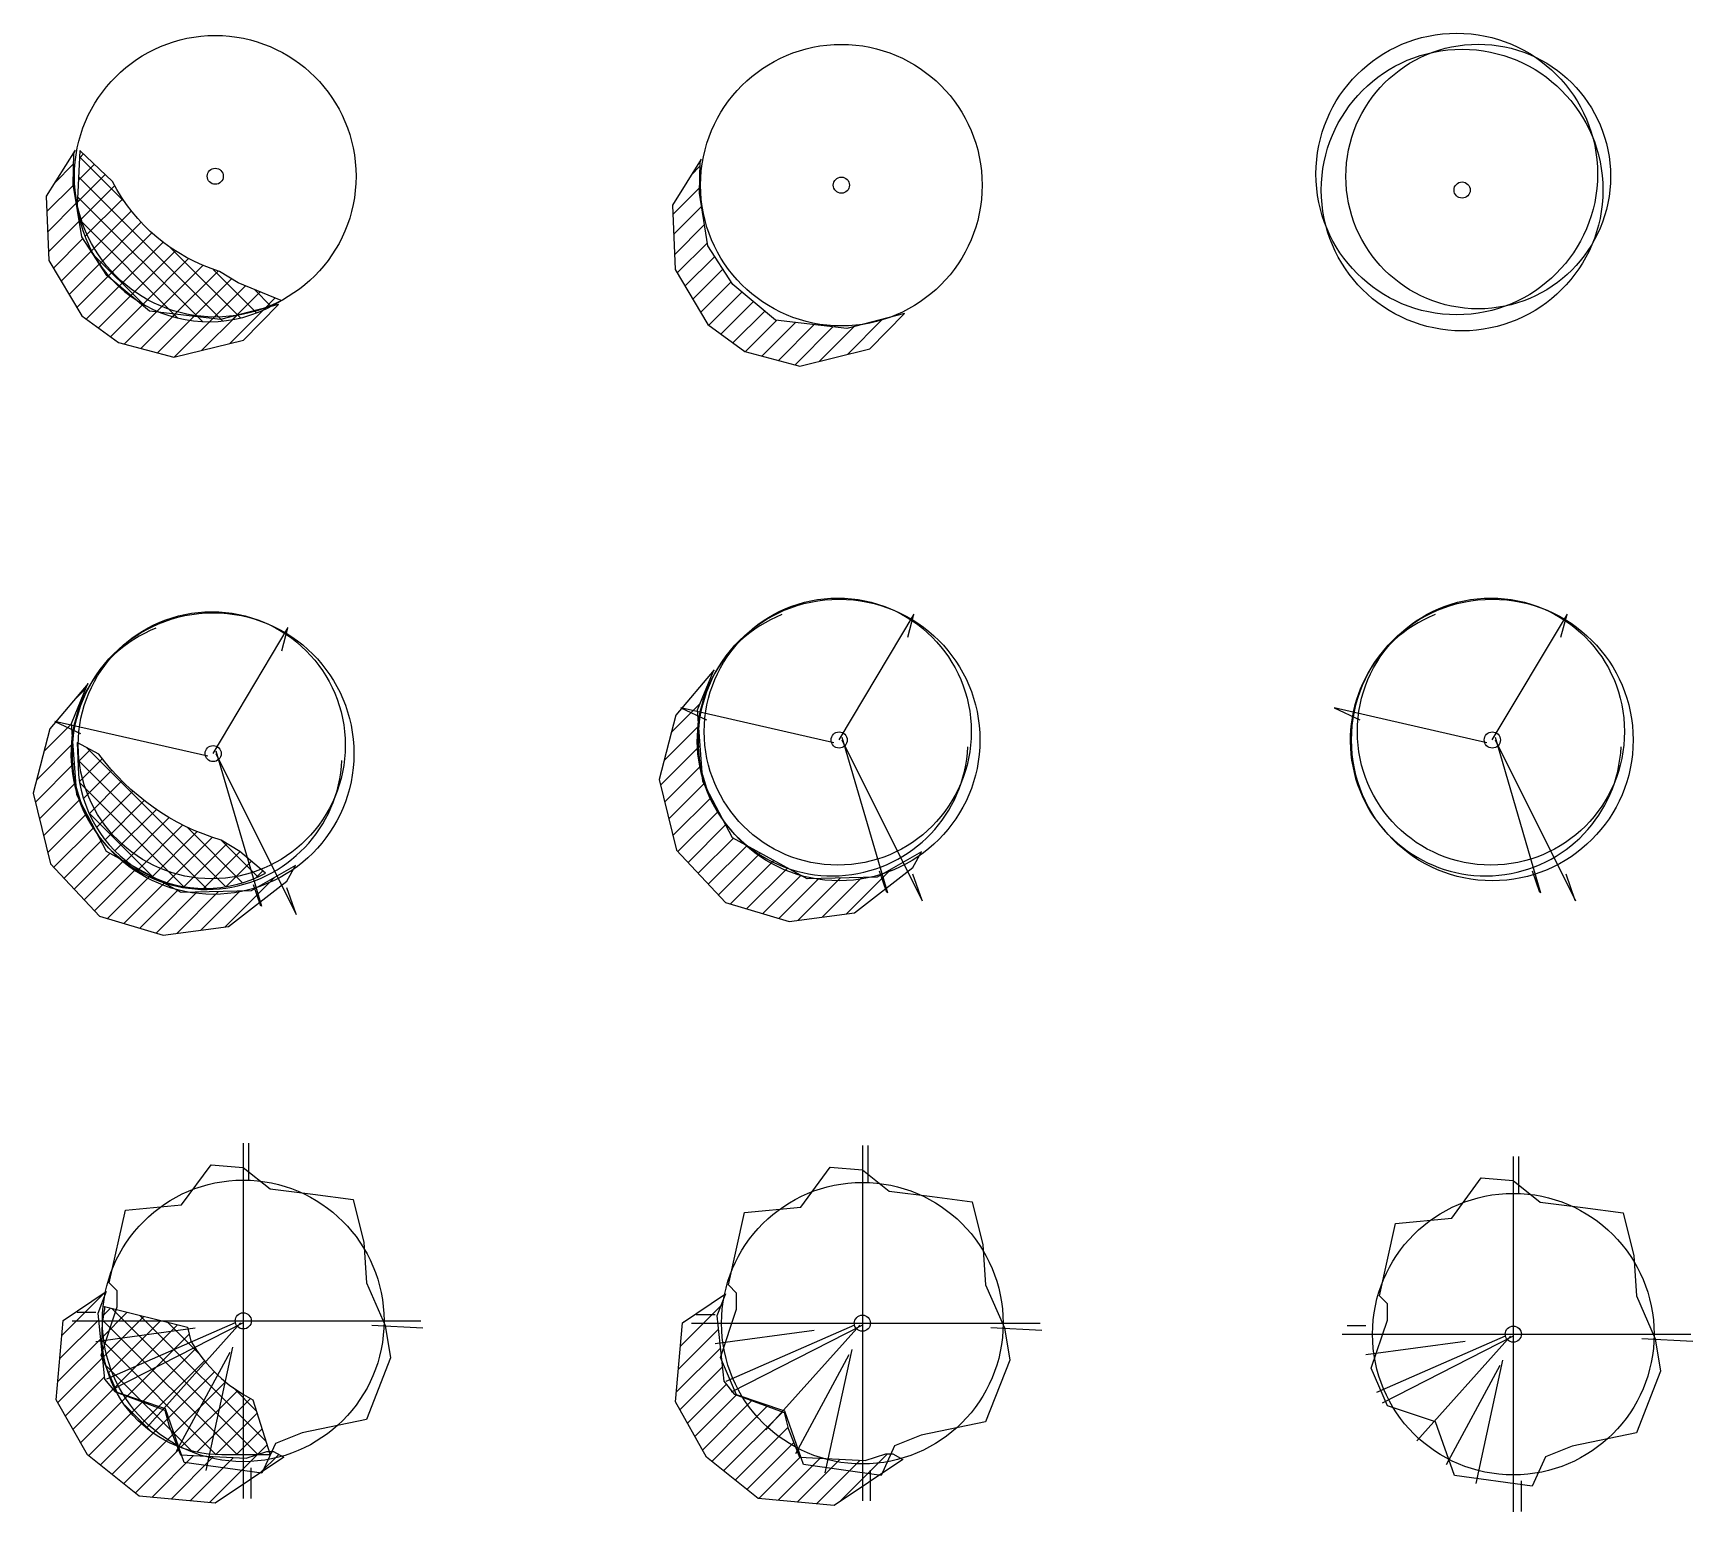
# Model space of a CAD drawing. Extents: x -13.6 to 7.2, y -12.8 to 13.
# Drawn here: x -13.6 to -7.7, y 7.67 to 12.93 of the extents above; entities that cross this region are included whole.
import ezdxf

# ---------------------------------------------------------------- set-up
doc = ezdxf.new("R2010")
doc.units = 0
doc.header["$MEASUREMENT"] = 0
for name, color, linetype in [('C-LAND-L703', 3, 'CONTINUOUS'), ('C-LAND-L704', 3, 'CONTINUOUS'), ('C-LAND-L705', 3, 'CONTINUOUS'), ('C-LAND-L718', 3, 'CONTINUOUS'), ('C-LAND-L719', 3, 'CONTINUOUS'), ('C-LAND-L720', 3, 'CONTINUOUS'), ('C-LAND-L723', 3, 'CONTINUOUS'), ('C-LAND-L724', 3, 'CONTINUOUS'), ('C-LAND-L725', 3, 'CONTINUOUS'), ('C-LAND-PL-CANOPY', 3, 'CONTINUOUS'), ('C-LAND-PL-CIRC', 8, 'CONTINUOUS'), ('C-LAND-PL-FILL', 1, 'CONTINUOUS'), ('C-LAND-PL-SHADE', 1, 'CONTINUOUS'), ('C-LAND-PL-TEXTURE', 8, 'CONTINUOUS')]:
    doc.layers.add(name, color=color, linetype=linetype)
pattern_1 = [(45, (0.3275071950415684, 0.2527216114865773), (-0.03729466145498667, 0.03729466145498668), [])]

# ---------------------------------------------------------------- blocks, each defined once
blk = doc.blocks.new('C-LAND-L705')
at = {"layer": 'C-LAND-PL-SHADE', "linetype": 'Continuous'}
h = blk.add_hatch(dxfattribs=at)
h.set_pattern_fill('ANSI31', color=256, scale=0.4219409282700421, style=0)
h.set_pattern_definition([(44.99999999999999, (0.4731758406045866, 0.4428432424165178), (-0.03729466145498667, 0.03729466145498668), [])])
h.paths.add_polyline_path([(-0.4979875938878944, 0.09295106254837805), (-0.6008910189172987, -0.07062677104533983), (-0.5915361540630274, -0.2996357218367303), (-0.4746004464821929, -0.4959291221479637), (-0.343632456343788, -0.5917389949500994), (-0.1471804711453907, -0.6431491642642445), (0.1007232265677087, -0.5823916855331054), (0.2246750754273284, -0.4562030733669351), (0.01886822536851982, -0.5099500862719197), (-0.2337128900417386, -0.4795713469078852), (-0.3857293040042188, -0.3533827347417149), (-0.4746004464821929, -0.2155099858050696), (-0.5050037351666796, -0.02856389490776019), (-0.5026650115850534, 0.081266925777903)])
at = {"layer": 'C-LAND-PL-TEXTURE', "linetype": 'Continuous'}
h = blk.add_hatch(dxfattribs=at)
h.set_pattern_fill('ANSI37', color=256, scale=0.4219409282700421, style=0)
h.set_pattern_definition([(44.99999999999999, (0.4731758406045866, 0.4428432424165178), (-0.03729466145498667, 0.03729466145498668), []), (135, (0.4731758406045866, 0.4428432424165178), (-0.03729466145498668, -0.03729466145498667), [])])
edge = h.paths.add_edge_path()
edge.add_line((-0.4812574867657208, 0.09152253459191503), (-0.4909714526091092, -0.1056791651163364))
edge.add_arc((-0.0222427299005547, -0.04461029750886011), 0.4726901967281028, 187.423035084876, 302.8690543645359)
edge.add_line((0.2342961140540389, -0.4416289918108957), (0.0820135263191194, -0.3790878193987875))
edge.add_line((0.08201352631911941, -0.3790878193987875), (0.01561389432287724, -0.3388877830591901))
edge.add_arc((0.2054883746571243, 0.2729646243209981), 0.6406369382880854, 207.0366932182039, 252.7594587923516, ccw=False)
edge.add_line((-0.3651369389594544, -0.01824395755651693), (-0.4812574867657208, 0.09152253459191503))
at = {"layer": 'C-LAND-L705'}
blk.add_circle((0, 0), 0.500661852992359, dxfattribs=at)
at = {"layer": 'C-LAND-PL-FILL'}
blk.add_circle((0, 0), 0.02869430405966568, dxfattribs=at)
at = {"layer": 'C-LAND-PL-SHADE'}
blk.add_lwpolyline([(-0.4979875938878944, 0.09295106254837805), (-0.6008910189172987, -0.07062677104533983), (-0.5915361540630274, -0.2996357218367303), (-0.4746004464821929, -0.4959291221479637), (-0.343632456343788, -0.5917389949500994), (-0.1471804711453907, -0.6431491642642445), (0.1007232265677087, -0.5823916855331054), (0.2246750754273284, -0.4562030733669351), (0.01886822536851982, -0.5099500862719197), (-0.2337128900417386, -0.4795713469078852), (-0.3857293040042188, -0.3533827347417149), (-0.4746004464821929, -0.2155099858050696), (-0.5050037351666796, -0.02856389490776019), (-0.5026650115850534, 0.081266925777903)], close=True, dxfattribs=at)
at = {"layer": 'C-LAND-PL-TEXTURE'}
blk.add_lwpolyline([(-0.4812574867657208, 0.09152253459191503), (-0.4909714526091092, -0.1056791651163364, 0.5511533722788445), (0.2342961140540389, -0.4416289918108957), (0.08201352631911941, -0.3790878193987875), (0.01561389432287724, -0.3388877830591901, -0.2021928739817229), (-0.3651369389594544, -0.01824395755651693), (-0.4812574867657208, 0.09152253459191503)], format="xyb", close=True, dxfattribs=at)
blk = doc.blocks.new('C-LAND-L704')
at = {"layer": 'C-LAND-PL-SHADE', "linetype": 'Continuous'}
h = blk.add_hatch(dxfattribs=at)
h.set_pattern_fill('ANSI31', color=256, scale=0.4219409282700421, style=0)
h.set_pattern_definition([(45, (0.4730758097497765, 0.4449877489523599), (-0.03729466145498667, 0.03729466145498668), [])])
h.paths.add_polyline_path([(-0.4980876247427045, 0.09509556908422014), (-0.6009910497721087, -0.06848226450949775), (-0.5916361849178374, -0.2974912153008882), (-0.4747004773370029, -0.4937846156121216), (-0.343732487198598, -0.5895944884142573), (-0.1472805020002008, -0.6410046577284024), (0.1006231957128987, -0.5802471789972633), (0.2245750445725184, -0.454058566831093), (0.0187681945137098, -0.5078055797360777), (-0.2338129208965486, -0.4774268403720431), (-0.3858293348590289, -0.3512382282058729), (-0.4747004773370029, -0.2133654792692275), (-0.5051037660214897, -0.02641938837191811), (-0.5027650424398634, 0.08341143231374508)])
at = {"layer": 'C-LAND-L704'}
blk.add_circle((-0.0001000308548100293, 0.002144506535842083), 0.500661852992359, dxfattribs=at)
at = {"layer": 'C-LAND-PL-FILL'}
blk.add_circle((-0.0001000308548100293, 0.002144506535842083), 0.02869430405966568, dxfattribs=at)
at = {"layer": 'C-LAND-PL-SHADE'}
blk.add_lwpolyline([(-0.4980876247427045, 0.09509556908422014), (-0.6009910497721087, -0.06848226450949775), (-0.5916361849178374, -0.2974912153008882), (-0.4747004773370029, -0.4937846156121216), (-0.343732487198598, -0.5895944884142573), (-0.1472805020002008, -0.6410046577284024), (0.1006231957128987, -0.5802471789972633), (0.2245750445725184, -0.454058566831093), (0.0187681945137098, -0.5078055797360777), (-0.2338129208965486, -0.4774268403720431), (-0.3858293348590289, -0.3512382282058729), (-0.4747004773370029, -0.2133654792692275), (-0.5051037660214897, -0.02641938837191811), (-0.5027650424398634, 0.08341143231374508)], close=True, dxfattribs=at)
blk = doc.blocks.new('C-LAND-L703')
at = {"layer": 'C-LAND-L703'}
blk.add_circle((-0.01261523839531816, -0.01830786243168282), 0.02869430405966568, dxfattribs=at)
at = {"layer": 'C-LAND-PL-CIRC'}
blk.add_circle((-0.01261523839531816, -0.01830786243168282), 0.500661852992359, dxfattribs=at)
at = {"layer": 'C-LAND-PL-FILL'}
for centre, radius in [((-0.03168550510298881, 0.03885667802163503), 0.500661852992359), ((0.04459549507487306, 0.02990118643931566), 0.4706077289533094)]:
    blk.add_circle(centre, radius, dxfattribs=at)
blk = doc.blocks.new('C-LAND-L720')
at = {"layer": 'C-LAND-PL-SHADE'}
h = blk.add_hatch(dxfattribs=at)
h.set_pattern_fill('ANSI31', color=256, scale=0.4219409282700421, style=0)
h.set_pattern_definition(pattern_1)
h.paths.add_polyline_path([(-0.447020130962887, 0.2501866344243012), (-0.5833559187550588, 0.08917587231995708), (-0.6422281954530824, -0.1399548323076529), (-0.580257386586359, -0.3907600451691959), (-0.4067391300203571, -0.5765417088270761), (-0.1805456610937313, -0.644661651350342), (0.05184487217029332, -0.6136980366570514), (0.2594470653352863, -0.4526872745557773), (0.2904324697717175, -0.3969527828077445), (0.1324069154270013, -0.4867472335680133), (-0.1154763200583098, -0.4929399712034918), (-0.3819507899213264, -0.3474110041994661), (-0.487301173277066, -0.1461475454474075), (-0.5058924076609106, 0.1077540362349447), (-0.4501186631315868, 0.2439938967857526)])
at = {"layer": 'C-LAND-PL-TEXTURE', "linetype": 'Continuous'}
h = blk.add_hatch(dxfattribs=at)
h.set_pattern_fill('ANSI37', color=256, scale=0.4219409282700421, style=0)
h.set_pattern_definition([(45, (-2.253446859393302, 1.690188882927784), (-0.03729466145498667, 0.03729466145498668), []), (135, (-2.253446859393302, 1.690188882927784), (-0.03729466145498668, -0.03729466145498667), [])])
edge = h.paths.add_edge_path()
edge.add_line((-0.4855607731986442, 0.04053353115810396), (-0.4808833555014846, -0.07397096047494983))
edge.add_arc((-0.03070925914133654, -0.02549375571369569), 0.4527767180577425, 186.1462378280102, 298.2087210322571)
edge.add_line((0.183311460020251, -0.4244948687255485), (0.09210162342674355, -0.3473796147574009))
edge.add_line((0.09210162342674355, -0.3473796147574009), (0.02570199143050189, -0.3071795784178035))
edge.add_arc((0.2722211746434395, 0.5039971263991325), 0.8478085598350824, 216.6035287973676, 253.0958062086998, ccw=False)
edge.add_line((-0.4083832191627081, -0.001529344976405667), (-0.4855607731986442, 0.04053353115810396))
at = {"layer": 'C-LAND-L720'}
blk.add_circle((-0.002280205847275063, 0.001055780186954958), 0.02869430405966568, dxfattribs=at)
blk.add_arc((-0.02576065179858666, -0.0001174360553409248), 0.4820682404371455, 111.9302975076454, 357.2792938089138, dxfattribs=at)
at = {"layer": 'C-LAND-PL-CANOPY'}
for p, q in [((0.2623138837781553, 0.4475418276146504), (0.2406042220988525, 0.365106583507287)), ((-0.5648236358560368, 0.1156315255799269), (-0.4736431258048306, 0.07224455614222305)), ((0.1667914337221674, -0.5416810145556316), (0.1407398703765468, -0.4657538343790868)), ((0.2927073871285577, -0.569882552314391), (0.2601429329480673, -0.4766005712930571))]:
    blk.add_line(p, q, dxfattribs=at)
at = {"layer": 'C-LAND-PL-CIRC'}
blk.add_circle((-0.002280205847275063, 0.001055780186954958), 0.500661852992359, dxfattribs=at)
at = {"layer": 'C-LAND-PL-FILL'}
for p, q in [((-0.002280205847275063, 0.001055777098510513), (0.2647032371261906, 0.4488447513226846)), ((-0.02135045017446835, -0.008471646312934178), (-0.5648524359014484, 0.1153848826727915)), ((0.007254916319391569, 0.01058320050688513), (0.1693520154840833, -0.5420074435509078)), ((0.007254916319391569, 0.001055777098510513), (0.2933086036200505, -0.5705897261113894))]:
    blk.add_line(p, q, dxfattribs=at)
blk.add_circle((-0.007071010456541238, 0.03075510986369945), 0.474807596333472, dxfattribs=at)
at = {"layer": 'C-LAND-PL-SHADE'}
blk.add_lwpolyline([(-0.447020130962887, 0.2501866344243012), (-0.5833559187550588, 0.08917587231995708), (-0.6422281954530824, -0.1399548323076529), (-0.580257386586359, -0.3907600451691959), (-0.4067391300203571, -0.5765417088270761), (-0.1805456610937313, -0.644661651350342), (0.05184487217029332, -0.6136980366570514), (0.2594470653352863, -0.4526872745557773), (0.2904324697717175, -0.3969527828077445), (0.1324069154270013, -0.4867472335680133), (-0.1154763200583098, -0.4929399712034918), (-0.3819507899213264, -0.3474110041994661), (-0.487301173277066, -0.1461475454474075), (-0.5058924076609106, 0.1077540362349447), (-0.4501186631315868, 0.2439938967857526)], close=True, dxfattribs=at)
at = {"layer": 'C-LAND-PL-TEXTURE'}
blk.add_lwpolyline([(-0.4855607731986442, 0.04053353115810396), (-0.4808833555014846, -0.07397096047494983, 0.5320591945983333), (0.183311460020251, -0.4244948687255485), (0.09210162342674355, -0.3473796147574009), (0.02570199143050189, -0.3071795784178035, -0.160587041529267), (-0.4083832191627081, -0.001529344976405667), (-0.4855607731986442, 0.04053353115810396)], format="xyb", close=True, dxfattribs=at)
blk = doc.blocks.new('C-LAND-L719')
at = {"layer": 'C-LAND-PL-SHADE'}
h = blk.add_hatch(dxfattribs=at)
h.set_pattern_fill('ANSI31', color=256, scale=0.4219409282700421, style=0)
h.set_pattern_definition(pattern_1)
h.paths.add_polyline_path([(-0.447020130962887, 0.2501866344243012), (-0.5833559187550588, 0.08917587231995708), (-0.6422281954530824, -0.1399548323076529), (-0.580257386586359, -0.3907600451691959), (-0.4067391300203571, -0.5765417088270761), (-0.1805456610937313, -0.644661651350342), (0.05184487217029332, -0.6136980366570514), (0.2594470653352863, -0.4526872745557773), (0.2904324697717175, -0.3969527828077445), (0.1324069154270013, -0.4867472335680133), (-0.1154763200583098, -0.4929399712034918), (-0.3819507899213264, -0.3474110041994661), (-0.487301173277066, -0.1461475454474075), (-0.5058924076609106, 0.1077540362349447), (-0.4501186631315868, 0.2439938967857526)])
at = {"layer": 'C-LAND-L719'}
blk.add_circle((-0.002280205847275063, 0.001055780186954958), 0.02869430405966568, dxfattribs=at)
blk.add_arc((-0.02576065179858666, -0.0001174360553409248), 0.4820682404371455, 111.9302975076454, 357.2792938089138, dxfattribs=at)
at = {"layer": 'C-LAND-PL-CANOPY'}
for p, q in [((0.2623138837781553, 0.4475418276146504), (0.2406042220988525, 0.365106583507287)), ((-0.5648236358560368, 0.1156315255799269), (-0.4736431258048306, 0.07224455614222305)), ((0.1667914337221674, -0.5416810145556316), (0.1407398703765468, -0.4657538343790868)), ((0.2927073871285577, -0.569882552314391), (0.2601429329480673, -0.4766005712930571))]:
    blk.add_line(p, q, dxfattribs=at)
at = {"layer": 'C-LAND-PL-CIRC'}
blk.add_circle((-0.002280205847275063, 0.001055780186954958), 0.500661852992359, dxfattribs=at)
at = {"layer": 'C-LAND-PL-FILL'}
for p, q in [((-0.002280205847275063, 0.001055777098510513), (0.2647032371261906, 0.4488447513226846)), ((-0.02135045017446835, -0.008471646312934178), (-0.5648524359014484, 0.1153848826727915)), ((0.007254916319391569, 0.01058320050688513), (0.1693520154840833, -0.5420074435509078)), ((0.007254916319391569, 0.001055777098510513), (0.2933086036200505, -0.5705897261113894))]:
    blk.add_line(p, q, dxfattribs=at)
blk.add_circle((-0.007071010456541238, 0.03075510986369945), 0.474807596333472, dxfattribs=at)
at = {"layer": 'C-LAND-PL-SHADE'}
blk.add_lwpolyline([(-0.447020130962887, 0.2501866344243012), (-0.5833559187550588, 0.08917587231995708), (-0.6422281954530824, -0.1399548323076529), (-0.580257386586359, -0.3907600451691959), (-0.4067391300203571, -0.5765417088270761), (-0.1805456610937313, -0.644661651350342), (0.05184487217029332, -0.6136980366570514), (0.2594470653352863, -0.4526872745557773), (0.2904324697717175, -0.3969527828077445), (0.1324069154270013, -0.4867472335680133), (-0.1154763200583098, -0.4929399712034918), (-0.3819507899213264, -0.3474110041994661), (-0.487301173277066, -0.1461475454474075), (-0.5058924076609106, 0.1077540362349447), (-0.4501186631315868, 0.2439938967857526)], close=True, dxfattribs=at)
blk = doc.blocks.new('C-LAND-L718')
at = {"layer": 'C-LAND-L718'}
blk.add_circle((-0.002280205847275063, 0.001055780186954958), 0.02869430405966568, dxfattribs=at)
blk.add_arc((-0.02576065179858666, -0.0001174360553409248), 0.4820682404371455, 111.9302975076454, 357.2792938089138, dxfattribs=at)
at = {"layer": 'C-LAND-PL-CANOPY'}
for p, q in [((0.2623138837781553, 0.4475418276146504), (0.2406042220988525, 0.365106583507287)), ((-0.5648236358560368, 0.1156315255799269), (-0.4736431258048306, 0.07224455614222305)), ((0.1667914337221674, -0.5416810145556316), (0.1407398703765468, -0.4657538343790868)), ((0.2927073871285577, -0.569882552314391), (0.2601429329480673, -0.4766005712930571))]:
    blk.add_line(p, q, dxfattribs=at)
at = {"layer": 'C-LAND-PL-CIRC'}
blk.add_circle((-0.002280205847275063, 0.001055780186954958), 0.500661852992359, dxfattribs=at)
at = {"layer": 'C-LAND-PL-FILL'}
for p, q in [((-0.002280205847275063, 0.001055777098510513), (0.2647032371261906, 0.4488447513226846)), ((-0.02135045017446835, -0.008471646312934178), (-0.5648524359014484, 0.1153848826727915)), ((0.007254916319391569, 0.01058320050688513), (0.1693520154840833, -0.5420074435509078)), ((0.007254916319391569, 0.001055777098510513), (0.2933086036200505, -0.5705897261113894))]:
    blk.add_line(p, q, dxfattribs=at)
blk.add_circle((-0.007071010456541238, 0.03075510986369945), 0.474807596333472, dxfattribs=at)
blk = doc.blocks.new('C-LAND-L723')
at = {"layer": 'C-LAND-L723'}
blk.add_lwpolyline([(-0.4734684383816656, 0.1389177370521626), (-0.4163038917606698, 0.3963660578651016), (-0.2162279631695192, 0.4154363021922949), (-0.1114262871682214, 0.5584631346554554), (0.002902812238382069, 0.5489280124887888), (0.0981770648313045, 0.4726470351738747), (0.2506158640421532, 0.4535767908466815), (0.3935272398446266, 0.4345065465194882), (0.4316369396488753, 0.2819445807024916), (0.4411643630572506, 0.1389177370521626), (0.5078563392542996, -0.01364422875869398), (0.5269111922387282, -0.1280656947279946), (0.4411643630572506, -0.3473735156932376), (0.2125061642379045, -0.3950491377014593), (0.1172319116480516, -0.4331896263619868), (0.0695947884354311, -0.5380759701646198), (-0.2067005397611439, -0.4999354815102333), (-0.2733925159551234, -0.3092330270388501), (-0.4448861619857922, -0.2520222940511303), (-0.5020507147744695, -0.118530572567467), (-0.4448861619857922, 0.05310163757672193), (-0.4448861619857922, 0.1103123705644427)], close=True, dxfattribs=at)
blk.add_circle((0.002902812238382069, 0.003042235026833318), 0.02869430405966568, dxfattribs=at)
at = {"layer": 'C-LAND-PL-CANOPY'}
for p, q in [((0.02195766522588016, 0.6345285451257787), (0.02195766522588016, 0.5012524016677347)), ((-0.5877975377882692, 0.03403139324952864), (-0.521105567758898, 0.03403139324952864)), ((0.03148508863425192, -0.6280846149334476), (0.03148508863425192, -0.5190057258374274))]:
    blk.add_line(p, q, dxfattribs=at)
at = {"layer": 'C-LAND-PL-CIRC'}
blk.add_circle((0.002902812238382069, 0.003042235026833318), 0.500661852992359, dxfattribs=at)
at = {"layer": 'C-LAND-PL-FILL'}
for p, q in [((0.002902812238382069, 0.6348159660925967), (0.002902812238382069, -0.628731496038931)), ((-0.6053524007259377, 0.003042235026833318), (0.6346765433041455, 0.003042235026832429)), ((-0.1685908399568952, -0.02317935092536061), (-0.521105567758898, -0.07085496174641381)), ((-0.02567946415442179, -0.004109106598167322), (-0.4829958617900409, -0.2043466832300771)), ((0.002902812238382069, -0.004109106598167322), (-0.4639410149702208, -0.2424871718906036)), ((-0.006624611169993244, -0.004109106598167322), (-0.340084485987564, -0.375978893374266)), ((0.6412402916484012, -0.02317935092536061), (0.4602192160416791, -0.01364422875869398)), ((-0.04473431097117242, -0.1089954504008013), (-0.2352828161539477, -0.4617949928497067)), ((-0.03520688756279711, -0.0899252060736071), (-0.13048114015265, -0.5285408479979541))]:
    blk.add_line(p, q, dxfattribs=at)
blk = doc.blocks.new('C-LAND-L724')
at = {"layer": 'C-LAND-PL-SHADE', "linetype": 'Continuous'}
h = blk.add_hatch(dxfattribs=at)
h.set_pattern_fill('ANSI31', color=256, scale=0.4219409282700421, style=0)
h.set_pattern_definition([(45, (0.511009689807775, 4.262645128723943), (-0.03729466145498667, 0.03729466145498668), [])])
h.paths.add_polyline_path([(0.1110568906009632, -0.4610208494318933), (0.1468604319283884, -0.4817832108161024), (-0.09748580101150495, -0.6448805586321065), (-0.3673646030746198, -0.6203659318400643), (-0.5513728445055435, -0.4732781545649445), (-0.6617778253374169, -0.2771611237088099), (-0.637243375162015, 0.00475709265649904), (-0.4841474954614569, 0.1080220021682141), (-0.5145712142060148, 0.02927171944546991), (-0.4900367640306129, -0.2036172433357555), (-0.4529569904680493, -0.2492177348754261), (-0.2754110233435298, -0.3139524589581164), (-0.2610154087875785, -0.3714944144985601), (-0.2201579919432177, -0.4732781545649445), (0.01291914984464881, -0.4855354762239354), (0.08652247040127747, -0.4610208494318933)])
at = {"layer": 'C-LAND-L724'}
blk.add_lwpolyline([(-0.4734684383816656, 0.1389177370521626), (-0.4163038917606698, 0.3963660578651016), (-0.2162279631695192, 0.4154363021922949), (-0.1114262871682214, 0.5584631346554554), (0.002902812238382069, 0.5489280124887888), (0.0981770648313045, 0.4726470351738747), (0.2506158640421532, 0.4535767908466815), (0.3935272398446266, 0.4345065465194882), (0.4316369396488753, 0.2819445807024916), (0.4411643630572506, 0.1389177370521626), (0.5078563392542996, -0.01364422875869398), (0.5269111922387282, -0.1280656947279946), (0.4411643630572506, -0.3473735156932376), (0.2125061642379045, -0.3950491377014593), (0.1172319116480516, -0.4331896263619868), (0.0695947884354311, -0.5380759701646198), (-0.2067005397611439, -0.4999354815102333), (-0.2733925159551234, -0.3092330270388501), (-0.4448861619857922, -0.2520222940511303), (-0.5020507147744695, -0.118530572567467), (-0.4448861619857922, 0.05310163757672193), (-0.4448861619857922, 0.1103123705644427)], close=True, dxfattribs=at)
blk.add_circle((0.002902812238382069, 0.003042235026833318), 0.02869430405966568, dxfattribs=at)
at = {"layer": 'C-LAND-PL-CANOPY'}
for p, q in [((0.02195766522588016, 0.6345285451257787), (0.02195766522588016, 0.5012524016677347)), ((-0.5877975377882692, 0.03403139324952864), (-0.521105567758898, 0.03403139324952864)), ((0.03148508863425192, -0.6280846149334476), (0.03148508863425192, -0.5190057258374274))]:
    blk.add_line(p, q, dxfattribs=at)
at = {"layer": 'C-LAND-PL-CIRC'}
blk.add_circle((0.002902812238382069, 0.003042235026833318), 0.500661852992359, dxfattribs=at)
at = {"layer": 'C-LAND-PL-FILL'}
for p, q in [((0.002902812238382069, 0.6348159660925967), (0.002902812238382069, -0.628731496038931)), ((-0.6053524007259377, 0.003042235026833318), (0.6346765433041455, 0.003042235026832429)), ((-0.1685908399568952, -0.02317935092536061), (-0.521105567758898, -0.07085496174641381)), ((-0.02567946415442179, -0.004109106598167322), (-0.4829958617900409, -0.2043466832300771)), ((0.002902812238382069, -0.004109106598167322), (-0.4639410149702208, -0.2424871718906036)), ((-0.006624611169993244, -0.004109106598167322), (-0.340084485987564, -0.375978893374266)), ((0.6412402916484012, -0.02317935092536061), (0.4602192160416791, -0.01364422875869398)), ((-0.04473431097117242, -0.1089954504008013), (-0.2352828161539477, -0.4617949928497067)), ((-0.03520688756279711, -0.0899252060736071), (-0.13048114015265, -0.5285408479979541))]:
    blk.add_line(p, q, dxfattribs=at)
blk.add_lwpolyline([(0.1110568906009632, -0.4610208494318933), (0.1468604319283884, -0.4817832108161024), (-0.09748580101150495, -0.6448805586321065), (-0.3673646030746198, -0.6203659318400643), (-0.5513728445055435, -0.4732781545649445), (-0.6617778253374169, -0.2771611237088099), (-0.637243375162015, 0.00475709265649904), (-0.4841474954614569, 0.1080220021682141), (-0.5145712142060148, 0.02927171944546991), (-0.4900367640306129, -0.2036172433357555), (-0.4529569904680493, -0.2492177348754261), (-0.2754110233435298, -0.3139524589581164), (-0.2610154087875785, -0.3714944144985601), (-0.2201579919432177, -0.4732781545649445), (0.01291914984464881, -0.4855354762239354), (0.08652247040127747, -0.4610208494318933)], close=True, dxfattribs=at)
blk = doc.blocks.new('C-LAND-L725')
at = {"layer": 'C-LAND-PL-SHADE', "linetype": 'Continuous'}
h = blk.add_hatch(dxfattribs=at)
h.set_pattern_fill('ANSI31', color=256, scale=0.4219409282700421, style=0)
h.set_pattern_definition([(45, (0.5081068775693951, 4.259602893697109), (-0.03729466145498667, 0.03729466145498668), [])])
h.paths.add_polyline_path([(0.1081540783625813, -0.4640630844587269), (0.1439576196900071, -0.484825445842936), (-0.1003886132498855, -0.6479227936589393), (-0.3702674153129981, -0.6234081668668977), (-0.554275656743923, -0.4763203895917772), (-0.6646806375757949, -0.2802033587356436), (-0.6401461874003931, 0.001714857629665376), (-0.4870503076998357, 0.1049797671413804), (-0.5174740264443966, 0.02622948441863697), (-0.4929395762689948, -0.2066594783625887), (-0.4558598027064293, -0.2522599699022592), (-0.2783138355819109, -0.3169946939849495), (-0.2639182210259605, -0.3745366495253935), (-0.2230608041815996, -0.4763203895917772), (0.01001633760626899, -0.4885777112507685), (0.08361965816289692, -0.4640630844587269)])
at = {"layer": 'C-LAND-PL-TEXTURE', "linetype": 'Continuous'}
h = blk.add_hatch(dxfattribs=at)
h.set_pattern_fill('ANSI37', color=256, scale=0.4219409282700421, style=0)
h.set_pattern_definition([(45, (0.5081068775693951, 4.259602893697109), (-0.03729466145498667, 0.03729466145498668), []), (135, (0.5081068775693951, 4.259602893697109), (-0.03729466145498668, -0.03729466145498667), [])])
edge = h.paths.add_edge_path()
edge.add_line((-0.4929395762689948, 0.05074411121067859), (-0.1985263540000578, -0.02279976916237623))
edge.add_line((-0.1985263540000578, -0.02279976916237623), (-0.1862591439002156, -0.07182902274645947))
edge.add_arc((0.273795933044895, 0.1945007291110728), 0.5315846221886656, 210.0669108777814, 243.2524459049273)
edge.add_line((0.03455078778781079, -0.2802033587356436), (0.09588686826273911, -0.4763203895917772))
edge.add_line((0.09588686826273911, -0.4763203895917772), (-0.07585419305020115, -0.4763203895917772))
edge.add_arc((-0.075854193050201, -0.04996012374802792), 0.4263602658437493, 168.0272496179943, 270, ccw=False)
edge.add_arc((-0.5218401996073362, 0.0446154586441534), 0.02954329723686679, 348.0272496179944, 371.9727503820056)
at = {"layer": 'C-LAND-L725'}
blk.add_lwpolyline([(-0.4763712506200469, 0.1358755020253293), (-0.4192067039990502, 0.3933238228382681), (-0.2191307754078998, 0.4123940671654615), (-0.1143290994066022, 0.5554208996286223), (0, 0.5458857774619555), (0.09527425259292292, 0.4696048001470418), (0.2477130518037725, 0.4505345558198482), (0.3906244276062475, 0.4314643114926549), (0.4287341274104949, 0.2789023456756587), (0.4382615508188695, 0.1358755020253293), (0.5049535270159198, -0.01668646378552711), (0.5240083800003479, -0.1311079297548277), (0.4382615508188695, -0.3504157507200705), (0.2096033519995251, -0.3980913727282926), (0.1143290994096722, -0.4362318613888196), (0.06669197619705015, -0.5411182051914535), (-0.2096033519995251, -0.5029777165370667), (-0.2762953281935053, -0.3122752620656837), (-0.4477889742241742, -0.2550645290779633), (-0.5049535270128497, -0.1215728075943007), (-0.4477889742241742, 0.05005940254988889), (-0.4477889742241742, 0.1072701355376092)], close=True, dxfattribs=at)
blk.add_circle((0, 0), 0.02869430405966568, dxfattribs=at)
at = {"layer": 'C-LAND-PL-CANOPY'}
for p, q in [((0.01905485298749814, 0.6314863100989453), (0.01905485298749814, 0.4982101666409019)), ((-0.5907003500266491, 0.03098915822269545), (-0.5240083799972778, 0.03098915822269545)), ((0.02858227639587277, -0.6311268499602805), (0.02858227639587277, -0.5220479608642601))]:
    blk.add_line(p, q, dxfattribs=at)
at = {"layer": 'C-LAND-PL-CIRC'}
blk.add_circle((0, 0), 0.500661852992359, dxfattribs=at)
at = {"layer": 'C-LAND-PL-FILL'}
for p, q in [((0, 0.6317737310657641), (0, -0.6317737310657644)), ((-0.6082552129643184, 0), (0.6317737310657644, -3.747002708109903e-16)), ((-0.1714936521952777, -0.02622158595219348), (-0.5240083799972778, -0.07389719677324708)), ((-0.02858227639280275, -0.007151341625000043), (-0.4858986740284216, -0.2073889182569097)), ((0, -0.007151341625000043), (-0.4668438272086023, -0.2455294069174366)), ((-0.009527423408374636, -0.007151341625000043), (-0.3429872982259466, -0.3790211284010992)), ((0.6383374794100201, -0.02622158595219386), (0.4573164038032976, -0.01668646378552674)), ((-0.04763712320955202, -0.1120376854276339), (-0.2381856283923279, -0.4648372278765397)), ((-0.03810969980117739, -0.09296744110044051), (-0.1333839523910303, -0.5315830830247867))]:
    blk.add_line(p, q, dxfattribs=at)
blk.add_lwpolyline([(0.1081540783625813, -0.4640630844587269), (0.1439576196900071, -0.484825445842936), (-0.1003886132498855, -0.6479227936589393), (-0.3702674153129981, -0.6234081668668977), (-0.554275656743923, -0.4763203895917772), (-0.6646806375757949, -0.2802033587356436), (-0.6401461874003931, 0.001714857629665376), (-0.4870503076998357, 0.1049797671413804), (-0.5174740264443966, 0.02622948441863697), (-0.4929395762689948, -0.2066594783625887), (-0.4558598027064293, -0.2522599699022592), (-0.2783138355819109, -0.3169946939849495), (-0.2639182210259605, -0.3745366495253935), (-0.2230608041815996, -0.4763203895917772), (0.01001633760626899, -0.4885777112507685), (0.08361965816289692, -0.4640630844587269)], close=True, dxfattribs=at)
at = {"layer": 'C-LAND-PL-TEXTURE'}
blk.add_lwpolyline([(-0.4929395762689948, 0.05074411121067859), (-0.1985263540000578, -0.02279976916237623), (-0.1862591439002156, -0.07182902274645947, 0.1458197651343545), (0.03455078778781079, -0.2802033587356436), (0.09588686826273911, -0.4763203895917772), (-0.07585419305020114, -0.4763203895917772, -0.4768295919156148), (-0.4929395762689948, 0.03848680607762821, 0.1048638165647798)], format="xyb", close=True, dxfattribs=at)

msp = doc.modelspace()

# ---------------------------------------------------------------- block references
at = {"layer": 'C-LAND-L703'}
msp.add_blockref('C-LAND-L703', (-8.510851581348106, 12.39119161992858), dxfattribs=at)
at = {"layer": 'C-LAND-L704'}
msp.add_blockref('C-LAND-L704', (-10.7306762028893, 12.38815002575575), dxfattribs=at)
at = {"layer": 'C-LAND-L705'}
msp.add_blockref('C-LAND-L705', (-12.95730706508039, 12.42199590828386), dxfattribs=at)
at = {"layer": 'C-LAND-L718'}
msp.add_blockref('C-LAND-L718', (-8.413712594774552, 10.41628272106755), dxfattribs=at)
at = {"layer": 'C-LAND-L719'}
msp.add_blockref('C-LAND-L719', (-10.73647179879481, 10.41628272106755), dxfattribs=at)
at = {"layer": 'C-LAND-L720'}
msp.add_blockref('C-LAND-L720', (-12.96244936450967, 10.36793380428571), dxfattribs=at)
at = {"layer": 'C-LAND-L723'}
msp.add_blockref('C-LAND-L723', (-8.344312955450732, 8.301487233722582), dxfattribs=at)
at = {"layer": 'C-LAND-L724'}
msp.add_blockref('C-LAND-L724', (-10.65896230080398, 8.340416243532673), dxfattribs=at)
at = {"layer": 'C-LAND-L725'}
msp.add_blockref('C-LAND-L725', (-12.85774975511595, 8.351624809816713), dxfattribs=at)

doc.saveas('drawing.dxf')
